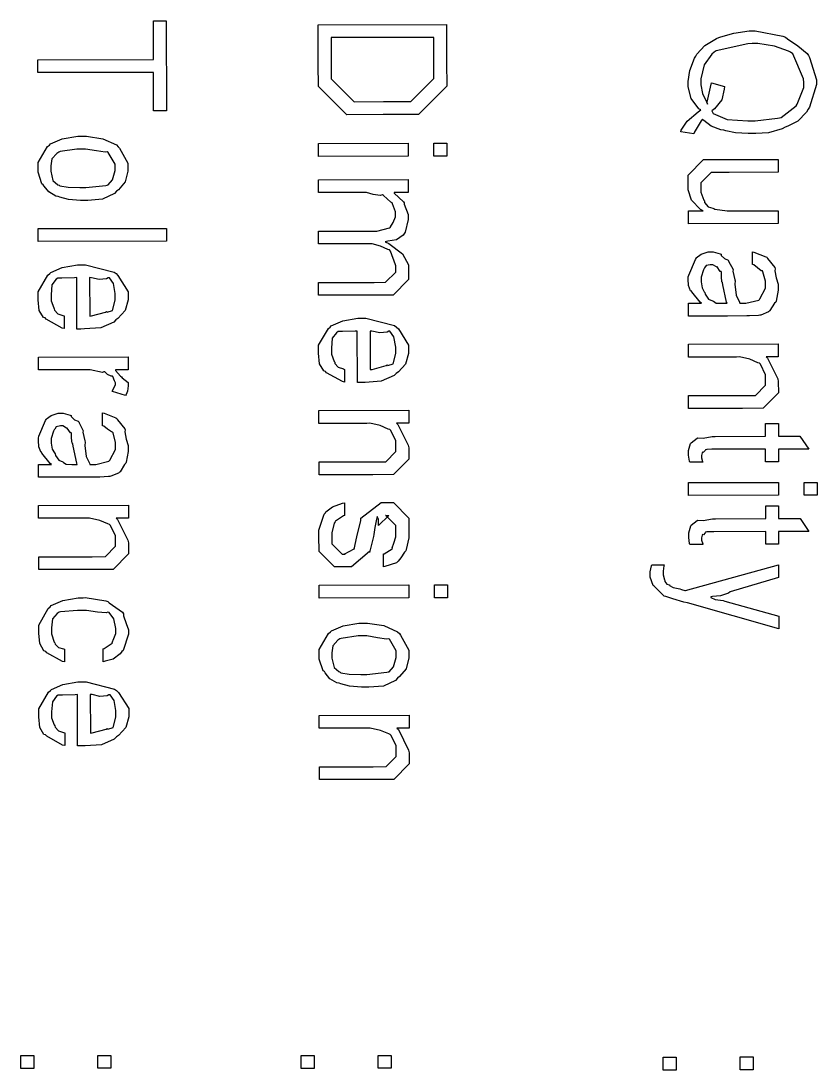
# Model space of a CAD drawing. Extents: x 0.1 to 11.6, y 0.3 to 16.2.
# Drawn here: x 6.773 to 7.635, y 2.977 to 4.112 of the extents above; entities that cross this region are included whole.
import ezdxf

# ---------------------------------------------------------------- set-up
doc = ezdxf.new("R2010")
doc.units = 0
doc.header["$MEASUREMENT"] = 0

msp = doc.modelspace()

# ---------------------------------------------------------------- linework, layer by layer
at = {"color": 0}
for points in [[(6.79161, 4.07004), (6.91661, 4.07026), (6.91661, 4.11193), (6.9305, 4.11193), (6.93072, 4.01471), (6.91683, 4.01471), (6.91661, 4.05637), (6.79161, 4.05615), (6.79161, 4.07004)], [(7.09494, 4.10781), (7.23383, 4.10801), (7.23383, 4.06744), (7.23406, 4.0414), (7.20344, 4.01079), (7.16525, 4.01079), (7.12576, 4.01058), (7.09517, 4.04118), (7.09494, 4.06526), (7.09494, 4.10781)], [(7.51064, 4.00558), (7.50944, 4.00407), (7.50179, 3.99115), (7.50131, 3.98996), (7.48742, 3.99192), (7.48758, 3.99376), (7.49408, 4.00364), (7.50618, 4.01383), (7.50911, 4.01579), (7.50678, 4.01704), (7.49864, 4.02821), (7.49522, 4.04075), (7.49522, 4.04487), (7.49517, 4.04644), (7.49718, 4.05854), (7.50222, 4.07178), (7.50369, 4.07394), (7.50444, 4.07607), (7.51318, 4.08544), (7.52576, 4.09293), (7.52843, 4.09413), (7.5306, 4.09472), (7.54471, 4.09858), (7.56108, 4.10129), (7.56446, 4.10129), (7.56771, 4.10129), (7.59776, 4.09554), (7.60047, 4.09435), (7.60254, 4.09261), (7.61393, 4.08507), (7.62403, 4.07676), (7.62543, 4.0746), (7.62636, 4.07232), (7.63406, 4.04839), (7.63411, 4.04574), (7.63406, 4.04308), (7.62668, 4.01883), (7.62522, 4.01665), (7.62326, 4.01346), (7.61382, 4.00364), (7.60292, 3.99804), (7.60026, 3.9969), (7.5969, 3.99522), (7.58214, 3.99106), (7.56853, 3.99018), (7.56401, 3.99018), (7.56011, 3.99013), (7.54639, 3.991), (7.53608, 3.99322), (7.53386, 3.99387), (7.53071, 3.99419), (7.52001, 3.99826), (7.51226, 4.00429), (7.51064, 4.00558)], [(7.10883, 4.09392), (7.10883, 4.06744), (7.10906, 4.04943), (7.134, 4.02447), (7.16569, 4.02468), (7.19521, 4.02468), (7.22017, 4.04964), (7.21994, 4.06808), (7.21994, 4.09413), (7.10883, 4.09392)], [(7.5345, 4.04118), (7.53418, 4.03808), (7.53162, 4.02647), (7.52376, 4.01682), (7.52083, 4.01471), (7.52225, 4.01199), (7.5376, 4.00532), (7.55994, 4.00407), (7.56489, 4.00407), (7.5676, 4.00407), (7.5919, 4.00678), (7.59397, 4.00732), (7.59586, 4.0076), (7.61208, 4.02018), (7.61328, 4.02208), (7.61382, 4.02365), (7.62022, 4.0401), (7.62022, 4.04551), (7.62017, 4.04943), (7.6084, 4.07656), (7.60612, 4.07807), (7.60379, 4.07926), (7.58871, 4.08453), (7.57047, 4.0874), (7.56446, 4.0874), (7.55994, 4.08735), (7.52561, 4.0796), (7.52322, 4.07807), (7.52078, 4.07612), (7.51243, 4.06461), (7.50906, 4.04921), (7.50911, 4.04531), (7.50906, 4.04275), (7.51085, 4.03347), (7.51508, 4.02453), (7.51628, 4.02208), (7.51596, 4.02414), (7.52018, 4.04368), (7.52061, 4.04508), (7.5345, 4.04118)], [(6.84039, 3.98725), (6.84407, 3.98731), (6.86193, 3.9846), (6.87651, 3.97792), (6.87858, 3.97597), (6.87999, 3.97418), (6.889, 3.95811), (6.889, 3.95275), (6.889, 3.9496), (6.88596, 3.93793), (6.87869, 3.92942), (6.87663, 3.92779), (6.8744, 3.92535), (6.86143, 3.91922), (6.8456, 3.91786), (6.8419, 3.91781), (6.83757, 3.91781), (6.82471, 3.91894), (6.81521, 3.92144), (6.81347, 3.92215), (6.81108, 3.92253), (6.80333, 3.92697), (6.79839, 3.93338), (6.79742, 3.93474), (6.79601, 3.93582), (6.79178, 3.94835), (6.79178, 3.95253), (6.79178, 3.95882), (6.80208, 3.97613), (6.80414, 3.97771), (6.80518, 3.97894), (6.81793, 3.98438), (6.83475, 3.98725), (6.84039, 3.98725)], [(6.84039, 3.97336), (6.83388, 3.97336), (6.81575, 3.97065), (6.81435, 3.97011), (6.81218, 3.96869), (6.80675, 3.96268), (6.80567, 3.95508), (6.80567, 3.95253), (6.80567, 3.94933), (6.80794, 3.93924), (6.8131, 3.93474), (6.81456, 3.93431), (6.81526, 3.93365), (6.82443, 3.93203), (6.83703, 3.93169), (6.84125, 3.93169), (6.84337, 3.93175), (6.86518, 3.93408), (6.86664, 3.93451), (6.86762, 3.93468), (6.8724, 3.93994), (6.87511, 3.95014), (6.87511, 3.95275), (6.87511, 3.95714), (6.86783, 3.96978), (6.86643, 3.97032), (6.86453, 3.97), (6.85487, 3.9714), (6.84326, 3.97342), (6.84039, 3.97336)], [(7.09517, 3.97939), (7.19239, 3.9796), (7.19239, 3.96571), (7.09517, 3.9655), (7.09517, 3.97939)], [(7.22017, 3.9796), (7.23406, 3.9796), (7.23406, 3.96571), (7.22017, 3.96571), (7.22017, 3.9796)], [(7.49544, 3.90642), (7.5115, 3.90642), (7.50857, 3.90804), (7.49897, 3.91797), (7.49522, 3.92936), (7.49522, 3.93311), (7.49522, 3.94526), (7.51193, 3.96197), (7.53364, 3.96197), (7.59244, 3.96218), (7.59244, 3.94829), (7.53971, 3.94808), (7.52018, 3.94808), (7.50911, 3.93701), (7.50911, 3.92985), (7.50911, 3.92671), (7.51215, 3.91824), (7.51281, 3.91726), (7.51307, 3.91558), (7.51682, 3.91097), (7.52192, 3.90946), (7.523, 3.90901), (7.52408, 3.90836), (7.53728, 3.90642), (7.54167, 3.90642), (7.59267, 3.90663), (7.59267, 3.89274), (7.49544, 3.89253), (7.49544, 3.90642)], [(7.09521, 3.94021), (7.19243, 3.94043), (7.19243, 3.92654), (7.17703, 3.92654), (7.17714, 3.92583), (7.18739, 3.91644), (7.1881, 3.91526), (7.18799, 3.91385), (7.19243, 3.90272), (7.19243, 3.89899), (7.19243, 3.89725), (7.18901, 3.88336), (7.18832, 3.88228), (7.18674, 3.88026), (7.17969, 3.87533), (7.17019, 3.8736), (7.16749, 3.87315), (7.17144, 3.87115), (7.18599, 3.86014), (7.19265, 3.84825), (7.19265, 3.84429), (7.19265, 3.83214), (7.17594, 3.81543), (7.16075, 3.81543), (7.09543, 3.81521), (7.09543, 3.8291), (7.15533, 3.8291), (7.16769, 3.82932), (7.17876, 3.84039), (7.17876, 3.8469), (7.17871, 3.84831), (7.17313, 3.86312), (7.17204, 3.86426), (7.17031, 3.86481), (7.16237, 3.86839), (7.15315, 3.87082), (7.15076, 3.87076), (7.09543, 3.87076), (7.09543, 3.88465), (7.15728, 3.88465), (7.15847, 3.88471), (7.17225, 3.88835), (7.17313, 3.889), (7.17329, 3.88932), (7.17611, 3.89378), (7.17854, 3.90012), (7.17854, 3.90224), (7.17854, 3.90549), (7.17546, 3.91428), (7.17486, 3.91526), (7.17339, 3.91601), (7.16558, 3.92329), (7.16444, 3.92372), (7.16211, 3.92324), (7.15429, 3.92432), (7.14708, 3.92632), (7.14469, 3.92632), (7.09521, 3.92632), (7.09521, 3.94021)], [(6.79194, 3.88737), (6.93083, 3.88758), (6.93083, 3.87369), (6.79194, 3.87349), (6.79194, 3.88737)], [(7.5095, 3.80658), (7.50819, 3.80767), (7.49918, 3.8189), (7.49864, 3.82004), (7.49783, 3.8201), (7.49576, 3.82563), (7.49539, 3.83268), (7.49539, 3.83501), (7.49593, 3.83714), (7.50299, 3.854), (7.50385, 3.85519), (7.50401, 3.85579), (7.50928, 3.8596), (7.51693, 3.86214), (7.51947, 3.86214), (7.52231, 3.86214), (7.52989, 3.85997), (7.53076, 3.85954), (7.53093, 3.85835), (7.53446, 3.85504), (7.53847, 3.85331), (7.53901, 3.8526), (7.53939, 3.85151), (7.54351, 3.84375), (7.54378, 3.84283), (7.5434, 3.84147), (7.54574, 3.83203), (7.54596, 3.83068), (7.54557, 3.82715), (7.54719, 3.81526), (7.55063, 3.80789), (7.55117, 3.80658), (7.5524, 3.80658), (7.55518, 3.80658), (7.55615, 3.80658), (7.55761, 3.80664), (7.57161, 3.81006), (7.57243, 3.81071), (7.57281, 3.81131), (7.57872, 3.82292), (7.57872, 3.82676), (7.57872, 3.83046), (7.57617, 3.84076), (7.57568, 3.84153), (7.57428, 3.84174), (7.5701, 3.84478), (7.56614, 3.84814), (7.56483, 3.84847), (7.56483, 3.86236), (7.5664, 3.86203), (7.57926, 3.85699), (7.58024, 3.85628), (7.58111, 3.85493), (7.58882, 3.84526), (7.58936, 3.84392), (7.58897, 3.84174), (7.59044, 3.83393), (7.59261, 3.82726), (7.59261, 3.82503), (7.59261, 3.82075), (7.59044, 3.80897), (7.59, 3.80789), (7.5886, 3.80669), (7.58376, 3.79867), (7.58307, 3.79812), (7.58197, 3.79715), (7.57368, 3.79378), (7.57265, 3.79357), (7.57135, 3.7934), (7.56174, 3.79292), (7.55854, 3.79292), (7.53792, 3.79269), (7.53076, 3.79269), (7.51465, 3.79269), (7.50928, 3.79269), (7.50586, 3.79269), (7.49815, 3.79269), (7.49561, 3.79269), (7.49561, 3.80658), (7.49908, 3.80658), (7.50689, 3.80658), (7.5095, 3.80658)], [(6.81999, 3.79286), (6.81999, 3.77919), (6.81776, 3.77968), (6.80057, 3.78928), (6.79937, 3.79069), (6.79753, 3.79113), (6.79297, 3.79889), (6.79199, 3.81022), (6.79199, 3.81239), (6.79199, 3.81896), (6.80246, 3.83703), (6.80458, 3.83865), (6.80561, 3.8399), (6.81803, 3.84532), (6.83431, 3.84819), (6.83974, 3.84819), (6.84315, 3.84825), (6.87403, 3.84028), (6.87619, 3.83865), (6.87825, 3.83669), (6.88921, 3.81912), (6.88921, 3.81326), (6.88921, 3.81017), (6.88596, 3.79867), (6.87819, 3.79015), (6.87597, 3.78851), (6.87364, 3.78614), (6.85969, 3.78011), (6.84224, 3.77881), (6.83822, 3.77875), (6.83713, 3.77875), (6.83469, 3.77875), (6.83388, 3.77875), (6.83365, 3.83431), (6.83138, 3.83421), (6.8176, 3.83365), (6.81304, 3.83365), (6.81125, 3.83251), (6.80675, 3.82656), (6.80588, 3.81581), (6.80588, 3.81218), (6.80588, 3.80931), (6.80875, 3.80149), (6.80935, 3.80067), (6.80963, 3.79921), (6.81326, 3.79525), (6.81879, 3.79335), (6.81999, 3.79286)], [(7.53728, 3.80658), (7.53678, 3.80783), (7.53282, 3.82644), (7.5325, 3.82894), (7.53179, 3.82964), (7.53125, 3.83512), (7.53131, 3.84033), (7.53097, 3.84088), (7.52994, 3.84093), (7.52664, 3.84597), (7.52621, 3.84631), (7.52572, 3.84586), (7.52181, 3.84825), (7.52057, 3.84825), (7.5191, 3.84825), (7.51476, 3.84728), (7.51307, 3.84483), (7.51253, 3.84413), (7.51172, 3.84267), (7.50928, 3.83469), (7.50928, 3.83197), (7.50928, 3.82981), (7.51025, 3.82319), (7.51269, 3.81912), (7.5134, 3.81808), (7.51372, 3.81629), (7.51731, 3.81119), (7.52171, 3.80931), (7.52251, 3.80875), (7.52251, 3.80875), (7.52539, 3.80686), (7.53136, 3.80658), (7.53336, 3.80658), (7.53728, 3.80658)], [(6.84754, 3.83431), (6.84776, 3.79264), (6.84978, 3.79286), (6.86496, 3.79699), (6.866, 3.79764), (6.86669, 3.79699), (6.8725, 3.79878), (6.87532, 3.80996), (6.87532, 3.81326), (6.87532, 3.817), (6.87337, 3.82807), (6.86914, 3.8341), (6.86774, 3.8341), (6.86594, 3.83296), (6.85807, 3.83236), (6.84961, 3.83425), (6.84754, 3.83431)], [(7.12343, 3.73508), (7.12343, 3.72142), (7.12121, 3.7219), (7.104, 3.7315), (7.10281, 3.73292), (7.10097, 3.73335), (7.0964, 3.74111), (7.09543, 3.75244), (7.09543, 3.75461), (7.09543, 3.76118), (7.1059, 3.77925), (7.10801, 3.78087), (7.10906, 3.78212), (7.12147, 3.78754), (7.13775, 3.79042), (7.14318, 3.79042), (7.1466, 3.79047), (7.17746, 3.7825), (7.17964, 3.78087), (7.18169, 3.77892), (7.19265, 3.76135), (7.19265, 3.75549), (7.19265, 3.75239), (7.1894, 3.74089), (7.18164, 3.73237), (7.17942, 3.73074), (7.17708, 3.72836), (7.16314, 3.72233), (7.14567, 3.72103), (7.14165, 3.72097), (7.14057, 3.72097), (7.13813, 3.72097), (7.13732, 3.72097), (7.1371, 3.77653), (7.13482, 3.77643), (7.12104, 3.77588), (7.11649, 3.77588), (7.11469, 3.77474), (7.11019, 3.76878), (7.10932, 3.75803), (7.10932, 3.7544), (7.10932, 3.75151), (7.11219, 3.74371), (7.11279, 3.74289), (7.11307, 3.74143), (7.11669, 3.73747), (7.12224, 3.73557), (7.12343, 3.73508)], [(7.15099, 3.77653), (7.15121, 3.73486), (7.15321, 3.73508), (7.1684, 3.73921), (7.16943, 3.73986), (7.17014, 3.73921), (7.17594, 3.741), (7.17876, 3.75217), (7.17876, 3.75549), (7.17876, 3.75922), (7.17682, 3.77029), (7.17258, 3.77632), (7.17117, 3.77632), (7.16938, 3.77518), (7.16151, 3.77458), (7.15306, 3.77647), (7.15099, 3.77653)], [(7.49556, 3.76232), (7.59278, 3.76253), (7.59278, 3.74864), (7.57954, 3.74864), (7.58111, 3.74707), (7.59218, 3.72488), (7.59278, 3.72196), (7.59299, 3.70981), (7.57628, 3.69308), (7.55414, 3.69287), (7.49576, 3.69287), (7.49576, 3.70676), (7.55371, 3.70676), (7.56803, 3.70697), (7.57889, 3.71804), (7.57889, 3.72521), (7.57889, 3.72933), (7.57346, 3.74056), (7.57238, 3.74169), (7.57064, 3.74229), (7.56196, 3.74599), (7.55067, 3.74849), (7.54764, 3.74843), (7.49556, 3.74843), (7.49556, 3.76232)], [(6.79215, 3.74837), (6.88938, 3.74858), (6.88938, 3.73471), (6.87549, 3.73469), (6.87543, 3.734), (6.88103, 3.72771), (6.88222, 3.72711), (6.88282, 3.72597), (6.88938, 3.72097), (6.88938, 3.71929), (6.88938, 3.71739), (6.88861, 3.71164), (6.88699, 3.70801), (6.88656, 3.70692), (6.87224, 3.71126), (6.87185, 3.71164), (6.87549, 3.71821), (6.87549, 3.72038), (6.87549, 3.72038), (6.87468, 3.7226), (6.87278, 3.72721), (6.87224, 3.72775), (6.87093, 3.72775), (6.86697, 3.72971), (6.8641, 3.73232), (6.86312, 3.73253), (6.86149, 3.73188), (6.84804, 3.73449), (6.84358, 3.73449), (6.79215, 3.73449), (6.79215, 3.74837)], [(6.80632, 3.63222), (6.80501, 3.63331), (6.79601, 3.64453), (6.79546, 3.64567), (6.79465, 3.64572), (6.79258, 3.65126), (6.79221, 3.65832), (6.79221, 3.66064), (6.79275, 3.66276), (6.79981, 3.67964), (6.80067, 3.68083), (6.80083, 3.68143), (6.8061, 3.68522), (6.81375, 3.68778), (6.81629, 3.68778), (6.81912, 3.68778), (6.82671, 3.6856), (6.82758, 3.68517), (6.82775, 3.68397), (6.83128, 3.68067), (6.83529, 3.67893), (6.83583, 3.67822), (6.83621, 3.67714), (6.84033, 3.66938), (6.8406, 3.66846), (6.84022, 3.6671), (6.84256, 3.65767), (6.84278, 3.65631), (6.84239, 3.65278), (6.84403, 3.6409), (6.84744, 3.63351), (6.84799, 3.63222), (6.84924, 3.63222), (6.852, 3.63222), (6.85297, 3.63222), (6.85444, 3.63226), (6.86843, 3.63569), (6.86925, 3.63635), (6.86963, 3.63693), (6.87554, 3.64854), (6.87554, 3.6524), (6.87554, 3.65608), (6.87299, 3.6664), (6.8725, 3.66715), (6.8711, 3.66737), (6.86692, 3.67042), (6.86296, 3.67378), (6.86165, 3.6741), (6.86165, 3.68799), (6.86322, 3.68767), (6.87608, 3.68261), (6.87706, 3.68192), (6.87793, 3.68056), (6.88564, 3.6709), (6.88618, 3.66954), (6.88579, 3.66737), (6.88726, 3.65956), (6.88943, 3.65289), (6.88943, 3.65067), (6.88943, 3.64638), (6.88726, 3.63461), (6.88683, 3.63351), (6.88542, 3.63232), (6.88058, 3.62429), (6.87989, 3.62375), (6.87879, 3.62278), (6.8705, 3.61942), (6.86947, 3.61919), (6.86817, 3.61903), (6.85856, 3.61854), (6.85536, 3.61854), (6.83475, 3.61833), (6.82758, 3.61833), (6.81147, 3.61833), (6.8061, 3.61833), (6.80268, 3.61833), (6.79497, 3.61833), (6.79243, 3.61833), (6.79243, 3.63222), (6.7959, 3.63222), (6.80371, 3.63222), (6.80632, 3.63222)], [(7.0956, 3.6906), (7.19282, 3.69081), (7.19282, 3.67692), (7.17958, 3.67692), (7.18115, 3.67535), (7.19222, 3.65315), (7.19282, 3.65024), (7.19303, 3.63808), (7.17632, 3.62136), (7.15419, 3.62115), (7.09581, 3.62115), (7.09581, 3.63504), (7.15375, 3.63504), (7.16808, 3.63525), (7.17893, 3.64632), (7.17893, 3.65349), (7.17893, 3.65761), (7.1735, 3.66883), (7.17242, 3.66997), (7.17068, 3.67057), (7.162, 3.67426), (7.15072, 3.67676), (7.14768, 3.67671), (7.0956, 3.67671), (7.0956, 3.6906)], [(7.51113, 3.63471), (7.49701, 3.63471), (7.49669, 3.63564), (7.49571, 3.64231), (7.49571, 3.64447), (7.49571, 3.64725), (7.49789, 3.65489), (7.49832, 3.65554), (7.49854, 3.6556), (7.50493, 3.66069), (7.50569, 3.66097), (7.50569, 3.66097), (7.51139, 3.6606), (7.52126, 3.66249), (7.52458, 3.66249), (7.57904, 3.66271), (7.57904, 3.6766), (7.59293, 3.6766), (7.59293, 3.66271), (7.61615, 3.66271), (7.62571, 3.64882), (7.59293, 3.64882), (7.59293, 3.63493), (7.57904, 3.63493), (7.57904, 3.64882), (7.52285, 3.6486), (7.521, 3.6486), (7.51546, 3.64844), (7.51426, 3.64806), (7.51394, 3.64794), (7.51351, 3.64719), (7.51156, 3.64529), (7.51074, 3.64561), (7.51069, 3.64557), (7.51042, 3.64492), (7.5096, 3.64182), (7.5096, 3.64079), (7.5096, 3.63926), (7.51085, 3.63536), (7.51113, 3.63471)], [(6.8341, 3.63222), (6.83361, 3.63346), (6.82964, 3.65207), (6.82932, 3.65457), (6.82861, 3.65528), (6.82807, 3.66075), (6.82813, 3.66596), (6.82781, 3.6665), (6.82676, 3.66656), (6.82346, 3.67161), (6.82303, 3.67193), (6.82254, 3.6715), (6.81863, 3.67389), (6.81739, 3.67389), (6.81592, 3.67389), (6.81158, 3.6729), (6.80989, 3.67047), (6.80935, 3.66976), (6.80854, 3.66829), (6.8061, 3.66032), (6.8061, 3.65761), (6.8061, 3.65543), (6.80707, 3.64882), (6.80951, 3.64475), (6.81022, 3.64372), (6.81054, 3.64193), (6.81413, 3.63683), (6.81853, 3.63493), (6.81933, 3.63439), (6.81933, 3.63439), (6.82221, 3.63249), (6.82818, 3.63222), (6.83018, 3.63222), (6.8341, 3.63222)], [(7.49576, 3.61258), (7.59299, 3.61279), (7.59299, 3.5989), (7.49576, 3.59869), (7.49576, 3.61258)], [(7.62076, 3.61279), (7.63465, 3.61279), (7.63465, 3.5989), (7.62076, 3.5989), (7.62076, 3.61279)], [(6.79237, 3.58794), (6.8896, 3.58817), (6.8896, 3.57428), (6.87636, 3.57428), (6.87793, 3.57269), (6.889, 3.55051), (6.8896, 3.54758), (6.88981, 3.53543), (6.8731, 3.51872), (6.85097, 3.5185), (6.79258, 3.5185), (6.79258, 3.53239), (6.85053, 3.53239), (6.86486, 3.53261), (6.87571, 3.54368), (6.87571, 3.55083), (6.87571, 3.55496), (6.87028, 3.56619), (6.86919, 3.56733), (6.86746, 3.56793), (6.85878, 3.57161), (6.8475, 3.57411), (6.84446, 3.57406), (6.79237, 3.57406), (6.79237, 3.58794)], [(7.12354, 3.59076), (7.12354, 3.57688), (7.1224, 3.57667), (7.11372, 3.57107), (7.11313, 3.57015), (7.11225, 3.56868), (7.10965, 3.55826), (7.10965, 3.55474), (7.10965, 3.54628), (7.12093, 3.53521), (7.12397, 3.53521), (7.12289, 3.53521), (7.13396, 3.54107), (7.13396, 3.54064), (7.13678, 3.55387), (7.14111, 3.57167), (7.14111, 3.57406), (7.16303, 3.59099), (7.16585, 3.59099), (7.17626, 3.59099), (7.19299, 3.57428), (7.19299, 3.55757), (7.19299, 3.5529), (7.19026, 3.54026), (7.18972, 3.5389), (7.18826, 3.53722), (7.18446, 3.53136), (7.18158, 3.52761), (7.18061, 3.52697), (7.17953, 3.52588), (7.16699, 3.52181), (7.16542, 3.52154), (7.16542, 3.53543), (7.16644, 3.5356), (7.17481, 3.54085), (7.1754, 3.54172), (7.17513, 3.54206), (7.17686, 3.54721), (7.1791, 3.55404), (7.1791, 3.55626), (7.1791, 3.56603), (7.16803, 3.5771), (7.16781, 3.5771), (7.17128, 3.5771), (7.16021, 3.56603), (7.16021, 3.57319), (7.15869, 3.57579), (7.15793, 3.57314), (7.15631, 3.56407), (7.15528, 3.55632), (7.15479, 3.55431), (7.15044, 3.53717), (7.15044, 3.53803), (7.13112, 3.52132), (7.12571, 3.52132), (7.11268, 3.52132), (7.09597, 3.53803), (7.09576, 3.55496), (7.09576, 3.56119), (7.10151, 3.57851), (7.10271, 3.57992), (7.10331, 3.58111), (7.11057, 3.58654), (7.12125, 3.59039), (7.12354, 3.59076)], [(7.51124, 3.54563), (7.49713, 3.54563), (7.49681, 3.54656), (7.49582, 3.55322), (7.49582, 3.55539), (7.49582, 3.55817), (7.49799, 3.56581), (7.49843, 3.56646), (7.49864, 3.56651), (7.50504, 3.57161), (7.50581, 3.57189), (7.50581, 3.57189), (7.5115, 3.5715), (7.52138, 3.5734), (7.52468, 3.5734), (7.57915, 3.57362), (7.57915, 3.58751), (7.59304, 3.58751), (7.59304, 3.57362), (7.61626, 3.57362), (7.62582, 3.55974), (7.59304, 3.55974), (7.59304, 3.54585), (7.57915, 3.54585), (7.57915, 3.55974), (7.52294, 3.55951), (7.52111, 3.55951), (7.51557, 3.55935), (7.51437, 3.55897), (7.51406, 3.55886), (7.51361, 3.55811), (7.51167, 3.55621), (7.51085, 3.55653), (7.51079, 3.55649), (7.51053, 3.55583), (7.50971, 3.55274), (7.50971, 3.55171), (7.50971, 3.55018), (7.51096, 3.54628), (7.51124, 3.54563)], [(7.45594, 3.52349), (7.4694, 3.52349), (7.46907, 3.52268), (7.4681, 3.51682), (7.4681, 3.51481), (7.4681, 3.51281), (7.46972, 3.50732), (7.47006, 3.50678), (7.47011, 3.50575), (7.472, 3.50267), (7.47467, 3.50211), (7.47526, 3.50179), (7.47515, 3.50136), (7.47885, 3.49908), (7.48633, 3.49756), (7.48807, 3.49701), (7.48807, 3.49701), (7.49169, 3.49588), (7.49219, 3.49572), (7.5931, 3.52371), (7.5931, 3.51004), (7.54081, 3.49442), (7.53885, 3.49289), (7.53011, 3.49001), (7.5216, 3.48942), (7.51975, 3.48899), (7.51969, 3.48844), (7.52453, 3.48622), (7.53315, 3.48497), (7.53494, 3.48443), (7.59332, 3.46815), (7.59332, 3.45449), (7.49457, 3.48247), (7.49067, 3.4834), (7.47851, 3.48699), (7.472, 3.48921), (7.47092, 3.48942), (7.46924, 3.48981), (7.45899, 3.49983), (7.45833, 3.50071), (7.45731, 3.50119), (7.45421, 3.51047), (7.45421, 3.51351), (7.45421, 3.516), (7.45562, 3.52262), (7.45594, 3.52349)], [(7.09586, 3.50163), (7.19308, 3.50185), (7.19308, 3.48796), (7.09586, 3.48774), (7.09586, 3.50163)], [(7.22086, 3.50185), (7.23475, 3.50185), (7.23475, 3.48796), (7.22086, 3.48796), (7.22086, 3.50185)], [(6.82053, 3.43257), (6.82053, 3.41868), (6.81831, 3.41906), (6.80132, 3.42844), (6.80013, 3.42996), (6.79824, 3.4305), (6.79357, 3.43847), (6.79254, 3.44971), (6.79254, 3.45188), (6.79254, 3.45844), (6.80285, 3.47651), (6.8049, 3.47814), (6.80593, 3.4795), (6.81858, 3.48519), (6.83518, 3.48813), (6.84071, 3.48813), (6.84267, 3.48817), (6.86529, 3.48475), (6.86719, 3.484), (6.8686, 3.48247), (6.88314, 3.47228), (6.88411, 3.47076), (6.88433, 3.46843), (6.88726, 3.46018), (6.88976, 3.4535), (6.88976, 3.45122), (6.88975, 3.44862), (6.88379, 3.43115), (6.8826, 3.42975), (6.88081, 3.42742), (6.87304, 3.42144), (6.86436, 3.41933), (6.86219, 3.41889), (6.86219, 3.43278), (6.86333, 3.43311), (6.87185, 3.43875), (6.8724, 3.43951), (6.87207, 3.43972), (6.87364, 3.44401), (6.87587, 3.44943), (6.87587, 3.45122), (6.87587, 3.45481), (6.87375, 3.46539), (6.86882, 3.47194), (6.8674, 3.47228), (6.86556, 3.47168), (6.85601, 3.47239), (6.84413, 3.47429), (6.84115, 3.47424), (6.83453, 3.47424), (6.81603, 3.47282), (6.81467, 3.4725), (6.81261, 3.47119), (6.80746, 3.46511), (6.80643, 3.45551), (6.80643, 3.45232), (6.80643, 3.44906), (6.80931, 3.44015), (6.8099, 3.43929), (6.81017, 3.43787), (6.81381, 3.43408), (6.81933, 3.43278), (6.82053, 3.43257)], [(7.14453, 3.46061), (7.14822, 3.46067), (7.16607, 3.45796), (7.18067, 3.45128), (7.18272, 3.44933), (7.18414, 3.44754), (7.19314, 3.43149), (7.19314, 3.42611), (7.19314, 3.42296), (7.19011, 3.41129), (7.18283, 3.40278), (7.18078, 3.40115), (7.17854, 3.39871), (7.16558, 3.39258), (7.14974, 3.39122), (7.14606, 3.39117), (7.14171, 3.39117), (7.12885, 3.39231), (7.11936, 3.39481), (7.11762, 3.39551), (7.11524, 3.39589), (7.10747, 3.40033), (7.10254, 3.40674), (7.10157, 3.4081), (7.10015, 3.40918), (7.09592, 3.42171), (7.09592, 3.42589), (7.09592, 3.43218), (7.10622, 3.44949), (7.10829, 3.45107), (7.10932, 3.45231), (7.12207, 3.45774), (7.13889, 3.46061), (7.14453, 3.46061)], [(7.14453, 3.44672), (7.13803, 3.44672), (7.1199, 3.44401), (7.11849, 3.44347), (7.11632, 3.44206), (7.11089, 3.43604), (7.10981, 3.42844), (7.10981, 3.42589), (7.10981, 3.42269), (7.11208, 3.4126), (7.11724, 3.4081), (7.11871, 3.40767), (7.11942, 3.40701), (7.12858, 3.40539), (7.14117, 3.40506), (7.1454, 3.40506), (7.14751, 3.40511), (7.16932, 3.40744), (7.17079, 3.40788), (7.17176, 3.40804), (7.17654, 3.41331), (7.17925, 3.4235), (7.17925, 3.42611), (7.17925, 3.4305), (7.17199, 3.44314), (7.17057, 3.44368), (7.16868, 3.44336), (7.15901, 3.44476), (7.1474, 3.44678), (7.14453, 3.44672)], [(6.82064, 3.34185), (6.82064, 3.32818), (6.81842, 3.32867), (6.80122, 3.33828), (6.80003, 3.33968), (6.79818, 3.34011), (6.79362, 3.34787), (6.79264, 3.35921), (6.79264, 3.36139), (6.79264, 3.36794), (6.80311, 3.38601), (6.80524, 3.38764), (6.80626, 3.38889), (6.81868, 3.39432), (6.83496, 3.39719), (6.84039, 3.39719), (6.84381, 3.39725), (6.87468, 3.38926), (6.87685, 3.38764), (6.8789, 3.38569), (6.88986, 3.36811), (6.88986, 3.36225), (6.88986, 3.35915), (6.88661, 3.34765), (6.87885, 3.33914), (6.87663, 3.33751), (6.87429, 3.33512), (6.86035, 3.3291), (6.84289, 3.32781), (6.83886, 3.32775), (6.83778, 3.32775), (6.83535, 3.32775), (6.83453, 3.32775), (6.83431, 3.38331), (6.83203, 3.38319), (6.81825, 3.38265), (6.81369, 3.38265), (6.8119, 3.38151), (6.8074, 3.37554), (6.80653, 3.36481), (6.80653, 3.36117), (6.80653, 3.35829), (6.8094, 3.35047), (6.81, 3.34967), (6.81028, 3.34819), (6.81392, 3.34424), (6.81944, 3.34233), (6.82064, 3.34185)], [(6.84819, 3.38331), (6.84842, 3.34164), (6.85043, 3.34185), (6.86561, 3.34597), (6.86664, 3.34663), (6.86735, 3.34597), (6.87315, 3.34776), (6.87597, 3.35894), (6.87597, 3.36225), (6.87597, 3.366), (6.87403, 3.37706), (6.86979, 3.38308), (6.86838, 3.38308), (6.8666, 3.38194), (6.85872, 3.38135), (6.85026, 3.38325), (6.84819, 3.38331)], [(7.09608, 3.36079), (7.19331, 3.361), (7.19331, 3.34711), (7.18007, 3.34711), (7.18164, 3.34554), (7.19271, 3.32335), (7.19331, 3.32042), (7.19353, 3.30826), (7.17681, 3.29156), (7.15468, 3.29135), (7.09631, 3.29135), (7.09631, 3.30524), (7.15424, 3.30524), (7.16857, 3.30544), (7.17942, 3.31651), (7.17942, 3.32368), (7.17942, 3.32781), (7.17399, 3.33903), (7.1729, 3.34017), (7.17117, 3.34076), (7.16249, 3.34446), (7.15121, 3.34696), (7.14817, 3.3469), (7.09608, 3.3469), (7.09608, 3.36079)], [(6.77333, 2.99279), (6.78722, 2.99278), (6.78722, 2.97889), (6.77333, 2.9789), (6.77333, 2.99279)], [(6.85667, 2.993), (6.87056, 2.993), (6.87056, 2.97911), (6.85667, 2.97911), (6.85667, 2.993)], [(7.07661, 2.99283), (7.0905, 2.99283), (7.0905, 2.97894), (7.07661, 2.97894), (7.07661, 2.99283)], [(7.15994, 2.99306), (7.17383, 2.99306), (7.17383, 2.97917), (7.15994, 2.97917), (7.15994, 2.99306)], [(7.46826, 2.9911), (7.48215, 2.9911), (7.48215, 2.97721), (7.46826, 2.97721), (7.46826, 2.9911)], [(7.5516, 2.99132), (7.56549, 2.99132), (7.56549, 2.97743), (7.5516, 2.97743), (7.5516, 2.99132)]]:
    msp.add_lwpolyline(points, close=True, dxfattribs=at)

doc.saveas('drawing.dxf')
